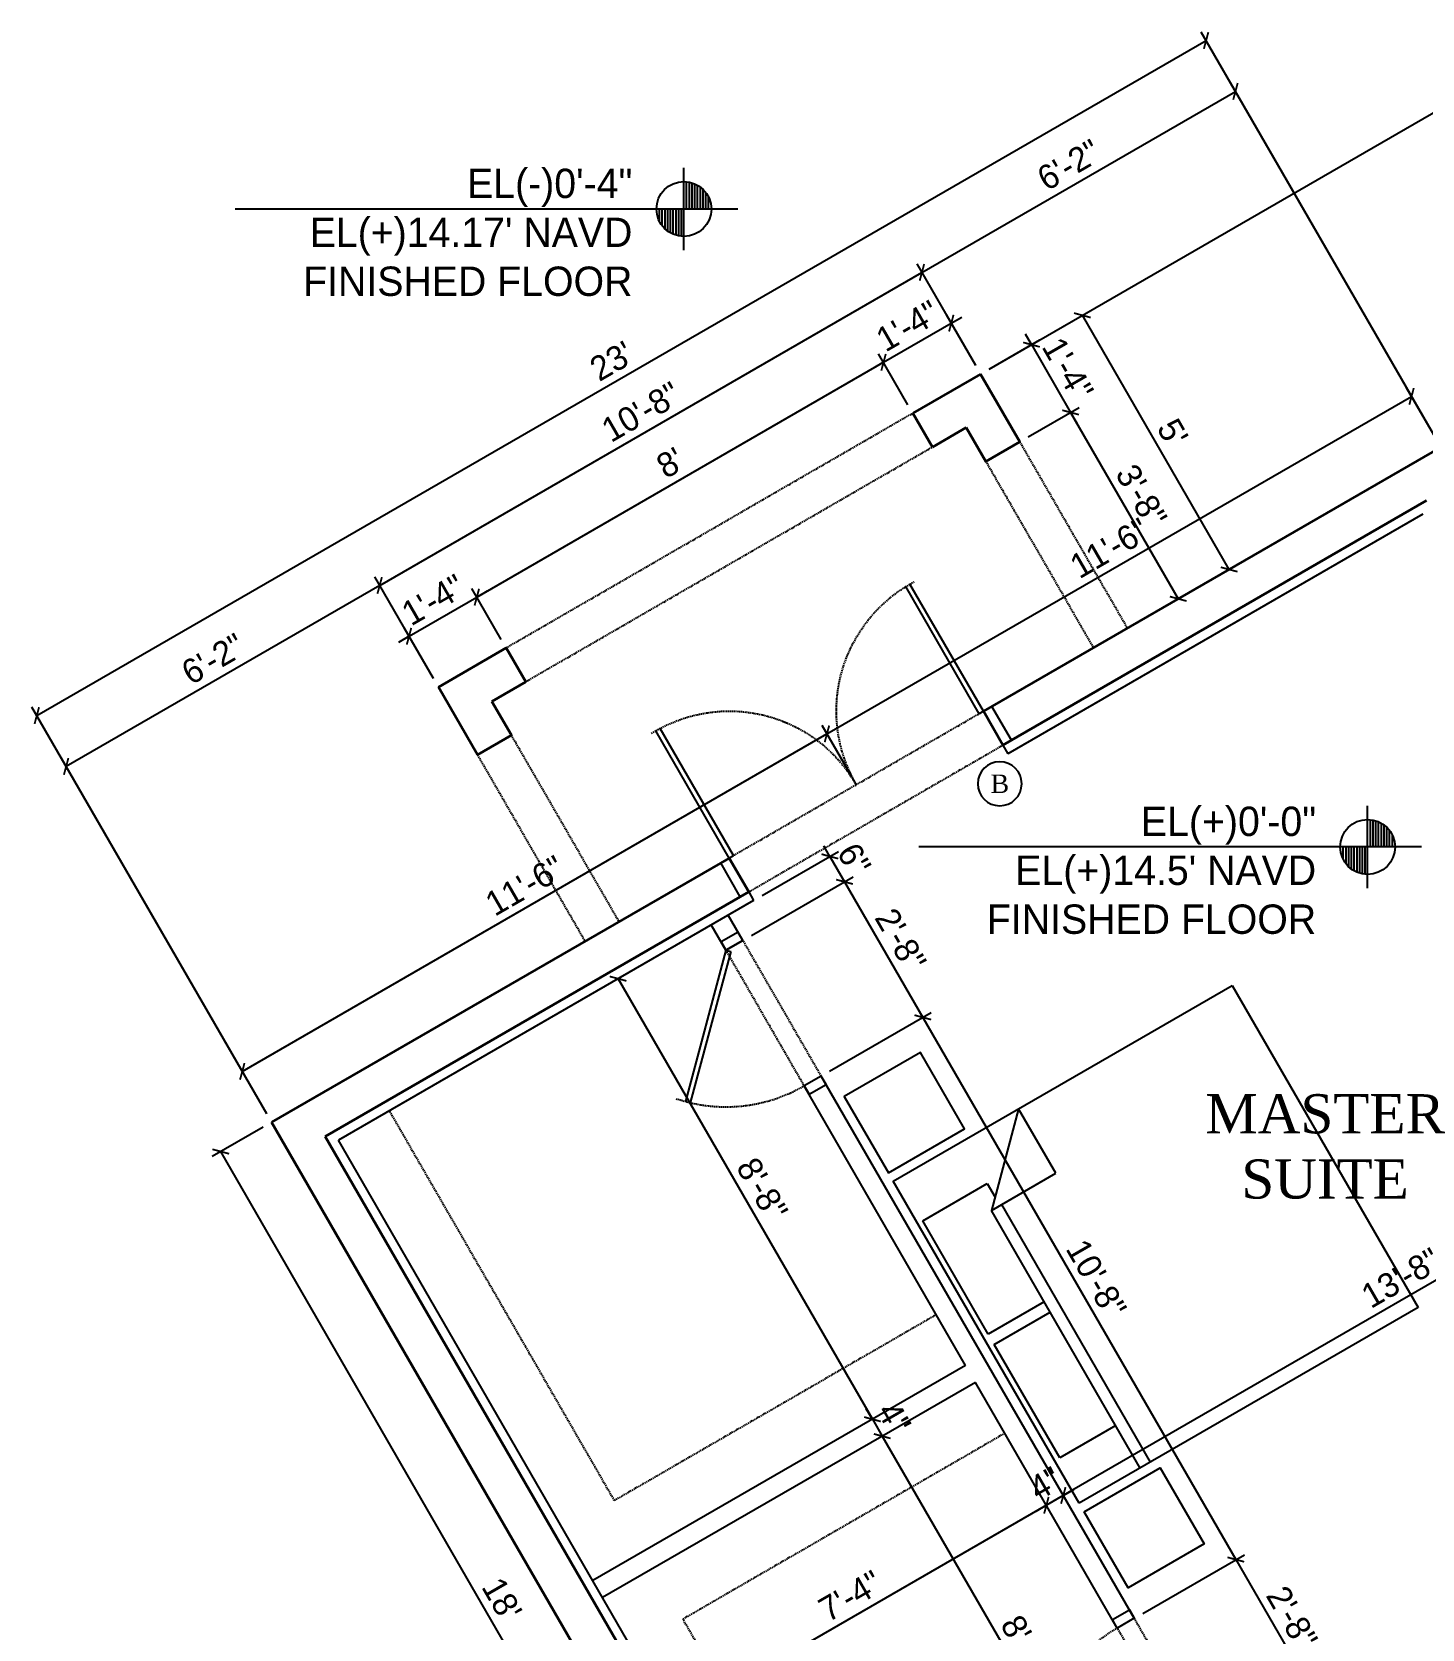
# Model space of a CAD drawing. Header units: inches. Extents: x 0 to 22102, y -19958 to 0.
# Drawn here: x 10797.7 to 11081.9, y -9775.7 to -9449.2 of the extents above; entities that cross this region are included whole.
import ezdxf
from ezdxf.enums import TextEntityAlignment as Align

# ---------------------------------------------------------------- set-up
doc = ezdxf.new("R2010")
doc.units = ezdxf.units.IN
doc.header["$MEASUREMENT"] = 0
doc.linetypes.add('HIDDEN', pattern=[0.375, 0.25, -0.125])
for name, color, linetype in [('DIM-EXT', 5, 'Continuous'), ('DIM-INT', 5, 'Continuous'), ('DOOR', 1, 'Continuous'), ('DOOR-EXT', 2, 'Continuous'), ('DOOR-INT', 2, 'Continuous'), ('ELEVATION NOTES', 1, 'Continuous'), ('FURN', 8, 'Continuous'), ('HEADER-EXT', 5, 'HIDDEN'), ('HEADER-INT', 5, 'HIDDEN'), ('ROOF', 3, 'Continuous'), ('SHELVES', 1, 'HIDDEN'), ('TEXTL', 3, 'Continuous'), ('WALL-INT', 4, 'Continuous')]:
    doc.layers.add(name, color=color, linetype=linetype)
doc.layers.add('WALL-EXT', color=6, linetype='Continuous', lineweight=35)
doc.styles.add('ARCHITXT', font='BOOKOS.TTF', dxfattribs={"height": 0.078125})
doc.styles.add('TITLE-1', font='BOOKOS.TTF', dxfattribs={"height": 5})
doc.dimstyles.new('Ideal', dxfattribs={"dimscale": 0, "dimtxt": 5, "dimasz": 2.5, "dimexe": 2, "dimexo": 2, "dimgap": 1.5, "dimtad": 1, "dimdec": 4, "dimzin": 0, "dimdsep": 46, "dimlunit": 4, "dimtxsty": 'Standard', "dimblk": 'ARCHTICK', "dimcen": 2, "dimclrt": 1, "dimazin": 0, "dimtfac": 0.75, "dimtdec": 4, "dimtix": 1, "dimtofl": 0, "dimtmove": 2, "dimatfit": 3, "dimldrblk": 'OPEN30', "dimfxl": 1, "dimtolj": 1, "dimtzin": 0, "dimarcsym": 0})

# ---------------------------------------------------------------- blocks, each defined once
blk = doc.blocks.new('B-DE32R')
for p, q in [((33.29, 1.29), (10.68, 23.91)), ((34, 2), (11.37, 24.63)), ((34, 2), (33.29, 1.29))]:
    blk.add_line(p, q)
for points in [[(2, -2), (2, 2), (0, 2), (0, -2)], [(36, -2), (36, 2), (34, 2), (34, -2)]]:
    blk.add_lwpolyline(points, close=True)
at = {"linetype": 'HIDDEN'}
blk.add_arc((34, 2), 32, 131.4167, 180, dxfattribs=at)
blk = doc.blocks.new('KING')
at = {"linetype": 'Continuous'}
for p, q in [((56.28, 195.88), (132.28, 195.88)), ((56.28, 115.88), (56.28, 195.88)), ((66.28, 194.68), (93.08, 194.68)), ((66.28, 181.48), (66.28, 194.68)), ((93.08, 194.68), (93.08, 181.48)), ((95.48, 194.68), (122.28, 194.68)), ((95.48, 181.48), (95.48, 194.68)), ((122.28, 194.68), (122.28, 179.48)), ((132.28, 195.88), (132.28, 115.88)), ((56.28, 181.48), (117.08, 181.48)), ((132.28, 166.28), (117.08, 181.48)), ((117.08, 181.48), (117.08, 166.28)), ((117.08, 179.08), (56.28, 179.08)), ((117.08, 179.48), (117.08, 179.48)), ((122.28, 179.48), (119.08, 179.48)), ((117.08, 166.28), (132.28, 166.28)), ((132.28, 115.88), (56.28, 115.88))]:
    blk.add_line(p, q, dxfattribs=at)
blk = doc.blocks.new('B-DD860')
for p, q in [((14, 4), (14, 34.02)), ((15, 4), (15, 34.01)), ((73, 4), (73, 34.01)), ((74, 4), (74, 34.02)), ((14, 4), (15, 4)), ((14, 4), (15, 4)), ((74, 4), (73, 4)), ((74, 4), (73, 4))]:
    blk.add_line(p, q)
for points in [[(14, 4), (14, -4), (12, -4), (12, 4)], [(74, 4), (74, -4), (76, -4), (76, 4)]]:
    blk.add_lwpolyline(points, close=True)
at = {"linetype": 'HIDDEN'}
for centre, start, end in [((14.09, 4.11), 359.7928, 92.0855), ((73.91, 4.11), 87.9145, 180.2072)]:
    blk.add_arc(centre, 29.91, start, end, dxfattribs=at)
blk = doc.blocks.new('_ArchTick')
at = {"color": 0, "linetype": 'ByBlock', "lineweight": 100, "const_width": 0.15}
blk.add_lwpolyline([(-0.5, -0.5), (0.5, 0.5)], dxfattribs=at)
blk = doc.blocks.new('*D297')
at = {"layer": 'Defpoints', "color": 0, "transparency": 16777216}
for p in [(10888.69, -9564.77), (10894.69, -9575.16), (10880.83, -9583.16)]:
    blk.add_point(p, dxfattribs=at)
at = {"layer": 'DIM-EXT', "color": 0, "lineweight": -2, "transparency": 16777216}
for p, q in [((10893.69, -9573.43), (10887.69, -9563.04)), ((10888.69, -9564.77), (10890.85, -9563.52)), ((10874.83, -9572.77), (10888.69, -9564.77)), ((10874.83, -9572.77), (10872.67, -9574.02)), ((10879.83, -9581.43), (10873.83, -9571.04))]:
    blk.add_line(p, q, dxfattribs=at)
at = {"layer": 'DIM-EXT', "color": 0, "lineweight": -2, "transparency": 16777216, "xscale": 2.5, "yscale": 2.5, "zscale": 2.5}
for p, rotation in [((10888.69, -9564.77), 209.9999999999795), ((10874.83, -9572.77), 29.99999999997951)]:
    blk.add_blockref('_ArchTick', p, dxfattribs=dict(at, rotation=rotation))
at = {"layer": 'DIM-EXT', "color": 1, "transparency": 16777216, "insert": (10879.76, -9565.31), "char_height": 5, "attachment_point": 5, "rotation": 30}
blk.add_mtext('\\A1;1\'-4"', dxfattribs=at)
blk = doc.blocks.new('_Open30')
at = {"color": 0, "linetype": 'ByBlock', "lineweight": -2}
for p, q in [((-1, 0.27), (0, 0)), ((0, 0), (-1, -0.27)), ((0, 0), (-1, 0))]:
    blk.add_line(p, q, dxfattribs=at)
blk = doc.blocks.new('*D298')
at = {"layer": 'Defpoints', "color": 0, "transparency": 16777216}
for p in [(10971.83, -9516.77), (10977.83, -9527.16), (10894.69, -9575.16)]:
    blk.add_point(p, dxfattribs=at)
at = {"layer": 'DIM-EXT', "color": 0, "lineweight": -2, "transparency": 16777216}
for p, q in [((10888.69, -9564.77), (10971.83, -9516.77)), ((10976.83, -9525.43), (10970.83, -9515.04)), ((10893.69, -9573.43), (10887.69, -9563.04))]:
    blk.add_line(p, q, dxfattribs=at)
at = {"layer": 'DIM-EXT', "color": 0, "lineweight": -2, "transparency": 16777216, "xscale": 2.5, "yscale": 2.5, "zscale": 2.5}
for p, rotation in [((10971.83, -9516.77), 30.0000000000103), ((10888.69, -9564.77), 210.0000000000103)]:
    blk.add_blockref('_ArchTick', p, dxfattribs=dict(at, rotation=rotation))
at = {"layer": 'DIM-EXT', "color": 1, "transparency": 16777216, "insert": (10928.26, -9537.31), "char_height": 5, "attachment_point": 5, "rotation": 30}
blk.add_mtext("\\A1;8'", dxfattribs=at)
blk = doc.blocks.new('*D299')
at = {"layer": 'Defpoints', "color": 0, "transparency": 16777216}
for p in [(10985.68, -9508.77), (10991.68, -9519.16), (10977.83, -9527.16)]:
    blk.add_point(p, dxfattribs=at)
at = {"layer": 'DIM-EXT', "color": 0, "lineweight": -2, "transparency": 16777216}
for p, q in [((10990.68, -9517.43), (10984.68, -9507.04)), ((10985.68, -9508.77), (10987.85, -9507.52)), ((10971.83, -9516.77), (10985.68, -9508.77)), ((10971.83, -9516.77), (10969.66, -9518.02)), ((10976.83, -9525.43), (10970.83, -9515.04))]:
    blk.add_line(p, q, dxfattribs=at)
at = {"layer": 'DIM-EXT', "color": 0, "lineweight": -2, "transparency": 16777216, "xscale": 2.5, "yscale": 2.5, "zscale": 2.5}
for p, rotation in [((10985.68, -9508.77), 210.0000000000103), ((10971.83, -9516.77), 30.00000000001029)]:
    blk.add_blockref('_ArchTick', p, dxfattribs=dict(at, rotation=rotation))
at = {"layer": 'DIM-EXT', "color": 1, "transparency": 16777216, "insert": (10976.75, -9509.31), "char_height": 5, "attachment_point": 5, "rotation": 30}
blk.add_mtext('\\A1;1\'-4"', dxfattribs=at)
blk = doc.blocks.new('*D300')
at = {"layer": 'Defpoints', "color": 0, "transparency": 16777216}
for p in [(10979.68, -9498.38), (10991.68, -9519.16), (10880.83, -9583.16)]:
    blk.add_point(p, dxfattribs=at)
at = {"layer": 'DIM-EXT', "color": 0, "lineweight": -2, "transparency": 16777216}
for p, q in [((10990.68, -9517.43), (10978.68, -9496.65)), ((10868.83, -9562.38), (10979.68, -9498.38)), ((10879.83, -9581.43), (10867.83, -9560.65))]:
    blk.add_line(p, q, dxfattribs=at)
at = {"layer": 'DIM-EXT', "color": 0, "lineweight": -2, "transparency": 16777216, "xscale": 2.5, "yscale": 2.5, "zscale": 2.5}
for p, rotation in [((10979.68, -9498.38), 30.00000000000136), ((10868.83, -9562.38), 210.0000000000014)]:
    blk.add_blockref('_ArchTick', p, dxfattribs=dict(at, rotation=rotation))
at = {"layer": 'DIM-EXT', "color": 1, "transparency": 16777216, "insert": (10922.26, -9526.91), "char_height": 5, "attachment_point": 5, "rotation": 30}
blk.add_mtext('\\A1;10\'-8"', dxfattribs=at)
blk = doc.blocks.new('*D301')
at = {"layer": 'Defpoints', "color": 0, "transparency": 16777216}
for p in [(11043.77, -9461.38), (10991.68, -9519.16), (11085.77, -9534.12)]:
    blk.add_point(p, dxfattribs=at)
at = {"layer": 'DIM-EXT', "color": 0, "lineweight": -2, "transparency": 16777216}
for p, q in [((10979.68, -9498.38), (11043.77, -9461.38)), ((11084.77, -9532.39), (11042.77, -9459.65)), ((10990.68, -9517.43), (10978.68, -9496.65))]:
    blk.add_line(p, q, dxfattribs=at)
at = {"layer": 'DIM-EXT', "color": 0, "lineweight": -2, "transparency": 16777216, "xscale": 2.5, "yscale": 2.5, "zscale": 2.5}
for p, rotation in [((11043.77, -9461.38), 30.0000000000103), ((10979.68, -9498.38), 210.0000000000103)]:
    blk.add_blockref('_ArchTick', p, dxfattribs=dict(at, rotation=rotation))
at = {"layer": 'DIM-EXT', "color": 1, "transparency": 16777216, "insert": (11009.72, -9476.41), "char_height": 5, "attachment_point": 5, "rotation": 30}
blk.add_mtext('\\A1;6\'-2"', dxfattribs=at)
blk = doc.blocks.new('*D302')
at = {"layer": 'Defpoints', "color": 0, "transparency": 16777216}
for p in [(10880.83, -9583.16), (10804.74, -9599.38), (10846.74, -9672.12)]:
    blk.add_point(p, dxfattribs=at)
at = {"layer": 'DIM-EXT', "color": 0, "lineweight": -2, "transparency": 16777216}
for p, q in [((10868.83, -9562.38), (10804.74, -9599.38)), ((10879.83, -9581.43), (10867.83, -9560.65)), ((10845.74, -9670.39), (10803.74, -9597.65))]:
    blk.add_line(p, q, dxfattribs=at)
at = {"layer": 'DIM-EXT', "color": 0, "lineweight": -2, "transparency": 16777216, "xscale": 2.5, "yscale": 2.5, "zscale": 2.5}
for p, rotation in [((10868.83, -9562.38), 30.00000000001029), ((10804.74, -9599.38), 210.0000000000103)]:
    blk.add_blockref('_ArchTick', p, dxfattribs=dict(at, rotation=rotation))
at = {"layer": 'DIM-EXT', "color": 1, "transparency": 16777216, "insert": (10834.79, -9577.41), "char_height": 5, "attachment_point": 5, "rotation": 30}
blk.add_mtext('\\A1;6\'-2"', dxfattribs=at)
blk = doc.blocks.new('*D303')
at = {"layer": 'Defpoints', "color": 0, "transparency": 16777216}
for p in [(11037.77, -9450.98), (11085.77, -9534.12), (10846.74, -9672.12)]:
    blk.add_point(p, dxfattribs=at)
at = {"layer": 'DIM-EXT', "color": 0, "lineweight": -2, "transparency": 16777216}
for p, q in [((11084.77, -9532.39), (11036.77, -9449.25)), ((10798.74, -9588.98), (11037.77, -9450.98)), ((10845.74, -9670.39), (10797.74, -9587.25))]:
    blk.add_line(p, q, dxfattribs=at)
at = {"layer": 'DIM-EXT', "color": 0, "lineweight": -2, "transparency": 16777216, "xscale": 2.5, "yscale": 2.5, "zscale": 2.5}
for p, rotation in [((11037.77, -9450.98), 30.00000000000903), ((10798.74, -9588.98), 210.000000000009)]:
    blk.add_blockref('_ArchTick', p, dxfattribs=dict(at, rotation=rotation))
at = {"layer": 'DIM-EXT', "color": 1, "transparency": 16777216, "insert": (10916.26, -9516.52), "char_height": 5, "attachment_point": 5, "rotation": 30}
blk.add_mtext("\\A1;23'", dxfattribs=at)
blk = doc.blocks.new('*D304')
at = {"layer": 'Defpoints', "color": 0, "transparency": 16777216}
for p in [(10991.68, -9519.16), (11010.07, -9527.02), (10999.68, -9533.02)]:
    blk.add_point(p, dxfattribs=at)
at = {"layer": 'DIM-EXT', "color": 0, "lineweight": -2, "transparency": 16777216}
for p, q in [((11002.07, -9513.16), (11000.82, -9511)), ((10993.41, -9518.16), (11003.81, -9512.16)), ((11002.07, -9513.16), (11010.07, -9527.02)), ((11001.41, -9532.02), (11011.81, -9526.02)), ((11010.07, -9527.02), (11011.32, -9529.18))]:
    blk.add_line(p, q, dxfattribs=at)
at = {"layer": 'DIM-EXT', "color": 0, "lineweight": -2, "transparency": 16777216, "xscale": 2.5, "yscale": 2.5, "zscale": 2.5}
for p, rotation in [((11002.07, -9513.16), 300.0000000000053), ((11010.07, -9527.02), 120.0000000000053)]:
    blk.add_blockref('_ArchTick', p, dxfattribs=dict(at, rotation=rotation))
at = {"layer": 'DIM-EXT', "color": 1, "transparency": 16777216, "insert": (11009.54, -9518.09), "char_height": 5, "attachment_point": 5, "rotation": 300}
blk.add_mtext('\\A1;1\'-4"', dxfattribs=at)
blk = doc.blocks.new('*D305')
at = {"layer": 'Defpoints', "color": 0, "transparency": 16777216}
for p in [(10999.68, -9533.02), (11032.07, -9565.12), (11032.07, -9565.12)]:
    blk.add_point(p, dxfattribs=at)
at = {"layer": 'DIM-EXT', "color": 0, "lineweight": -2, "transparency": 16777216}
for p, q in [((11001.41, -9532.02), (11011.81, -9526.02)), ((11010.07, -9527.02), (11032.07, -9565.12))]:
    blk.add_line(p, q, dxfattribs=at)
at = {"layer": 'DIM-EXT', "color": 0, "lineweight": -2, "transparency": 16777216, "xscale": 2.5, "yscale": 2.5, "zscale": 2.5}
for p, rotation in [((11010.07, -9527.02), 120.0000000000103), ((11032.07, -9565.12), 300.0000000000103)]:
    blk.add_blockref('_ArchTick', p, dxfattribs=dict(at, rotation=rotation))
at = {"layer": 'DIM-EXT', "color": 1, "transparency": 16777216, "insert": (11024.54, -9544.07), "char_height": 5, "attachment_point": 5, "rotation": 300}
blk.add_mtext('\\A1;3\'-8"', dxfattribs=at)
blk = doc.blocks.new('*D306')
at = {"layer": 'Defpoints', "color": 0, "transparency": 16777216}
for p in [(11012.47, -9507.16), (10991.68, -9519.16), (11042.47, -9559.12)]:
    blk.add_point(p, dxfattribs=at)
at = {"layer": 'DIM-EXT', "color": 0, "lineweight": -2, "transparency": 16777216}
for p, q in [((10993.41, -9518.16), (11014.2, -9506.16)), ((11042.47, -9559.12), (11012.47, -9507.16))]:
    blk.add_line(p, q, dxfattribs=at)
at = {"layer": 'DIM-EXT', "color": 0, "lineweight": -2, "transparency": 16777216, "xscale": 2.5, "yscale": 2.5, "zscale": 2.5}
for p, rotation in [((11012.47, -9507.16), 120.0000000000103), ((11042.47, -9559.12), 300.0000000000103)]:
    blk.add_blockref('_ArchTick', p, dxfattribs=dict(at, rotation=rotation))
at = {"layer": 'DIM-EXT', "color": 1, "transparency": 16777216, "insert": (11030.93, -9531.14), "char_height": 5, "attachment_point": 5, "rotation": 300}
blk.add_mtext("\\A1;5'", dxfattribs=at)
blk = doc.blocks.new('*D307')
at = {"layer": 'Defpoints', "color": 0, "transparency": 16777216}
for p in [(10991.68, -9519.16), (11368.94, -9952.6), (11247.05, -10022.98)]:
    blk.add_point(p, dxfattribs=at)
at = {"layer": 'DIM-EXT', "color": 0, "lineweight": -2, "transparency": 16777216}
for p, q in [((10993.41, -9518.16), (11088.68, -9463.16)), ((11086.94, -9464.16), (11368.94, -9952.6)), ((11248.78, -10021.98), (11370.68, -9951.6))]:
    blk.add_line(p, q, dxfattribs=at)
at = {"layer": 'DIM-EXT', "color": 0, "lineweight": -2, "transparency": 16777216, "xscale": 2.5, "yscale": 2.5, "zscale": 2.5}
for p, rotation in [((11086.94, -9464.16), 120.0000000000103), ((11368.94, -9952.6), 300.0000000000103)]:
    blk.add_blockref('_ArchTick', p, dxfattribs=dict(at, rotation=rotation))
at = {"layer": 'DIM-EXT', "color": 1, "transparency": 16777216, "insert": (11231.41, -9706.38), "char_height": 5, "attachment_point": 5, "rotation": 300}
blk.add_mtext("\\A1;47'", dxfattribs=at)
blk = doc.blocks.new('*D308')
at = {"layer": 'Defpoints', "color": 0, "transparency": 16777216}
for p in [(10846.74, -9672.12), (10836.35, -9678.12), (10944.35, -9865.18)]:
    blk.add_point(p, dxfattribs=at)
at = {"layer": 'DIM-EXT', "color": 0, "lineweight": -2, "transparency": 16777216}
for p, q in [((10845.01, -9673.12), (10834.62, -9679.12)), ((10944.35, -9865.18), (10836.35, -9678.12))]:
    blk.add_line(p, q, dxfattribs=at)
at = {"layer": 'DIM-EXT', "color": 0, "lineweight": -2, "transparency": 16777216, "xscale": 2.5, "yscale": 2.5, "zscale": 2.5}
for p, rotation in [((10836.35, -9678.12), 120.0000000000103), ((10944.35, -9865.18), 300.0000000000103)]:
    blk.add_blockref('_ArchTick', p, dxfattribs=dict(at, rotation=rotation))
at = {"layer": 'DIM-EXT', "color": 1, "transparency": 16777216, "insert": (10893.82, -9769.65), "char_height": 5, "attachment_point": 5, "rotation": 300}
blk.add_mtext("\\A1;18'", dxfattribs=at)
blk = doc.blocks.new('*D453')
at = {"layer": 'Defpoints', "color": 0, "transparency": 16777216}
for p in [(11150.61, -9666.43), (11008.58, -9748.43), (11008.58, -9748.43)]:
    blk.add_point(p, dxfattribs=at)
at = {"layer": 'DIM-INT', "color": 0, "lineweight": -2, "transparency": 16777216}
blk.add_line((11150.61, -9666.43), (11008.58, -9748.43), dxfattribs=at)
at = {"layer": 'DIM-INT', "color": 0, "lineweight": -2, "transparency": 16777216, "xscale": 2.5, "yscale": 2.5, "zscale": 2.5}
for p, rotation in [((11150.61, -9666.43), 29.99999999999398), ((11008.58, -9748.43), 209.999999999994)]:
    blk.add_blockref('_ArchTick', p, dxfattribs=dict(at, rotation=rotation))
at = {"layer": 'DIM-INT', "color": 1, "transparency": 16777216, "insert": (11077.59, -9703.96), "char_height": 5, "attachment_point": 5, "rotation": 30}
blk.add_mtext('\\A1;13\'-8"', dxfattribs=at)
blk = doc.blocks.new('*D454')
at = {"layer": 'Defpoints', "color": 0, "transparency": 16777216}
for p in [(11008.58, -9748.43), (11005.12, -9750.43), (11005.12, -9750.43)]:
    blk.add_point(p, dxfattribs=at)
at = {"layer": 'DIM-INT', "color": 0, "lineweight": -2, "transparency": 16777216}
for p, q in [((11008.58, -9748.43), (11005.12, -9750.43)), ((11008.58, -9748.43), (11010.74, -9747.18)), ((11005.12, -9750.43), (11002.95, -9751.68))]:
    blk.add_line(p, q, dxfattribs=at)
at = {"layer": 'DIM-INT', "color": 0, "lineweight": -2, "transparency": 16777216, "xscale": 2.5, "yscale": 2.5, "zscale": 2.5}
for p, rotation in [((11008.58, -9748.43), 210.0000000000103), ((11005.12, -9750.43), 30.00000000001032)]:
    blk.add_blockref('_ArchTick', p, dxfattribs=dict(at, rotation=rotation))
at = {"layer": 'DIM-INT', "color": 1, "transparency": 16777216, "insert": (11004.85, -9745.96), "char_height": 5, "attachment_point": 5, "rotation": 30}
blk.add_mtext('\\A1;4"', dxfattribs=at)
blk = doc.blocks.new('*D455')
at = {"layer": 'Defpoints', "color": 0, "transparency": 16777216}
for p in [(11005.12, -9750.43), (10928.9, -9794.43), (10928.9, -9794.43)]:
    blk.add_point(p, dxfattribs=at)
at = {"layer": 'DIM-INT', "color": 0, "lineweight": -2, "transparency": 16777216}
blk.add_line((11005.12, -9750.43), (10928.9, -9794.43), dxfattribs=at)
at = {"layer": 'DIM-INT', "color": 0, "lineweight": -2, "transparency": 16777216, "xscale": 2.5, "yscale": 2.5, "zscale": 2.5}
for p, rotation in [((11005.12, -9750.43), 30.00000000001037), ((10928.9, -9794.43), 210.0000000000103)]:
    blk.add_blockref('_ArchTick', p, dxfattribs=dict(at, rotation=rotation))
at = {"layer": 'DIM-INT', "color": 1, "transparency": 16777216, "insert": (10965.01, -9768.96), "char_height": 5, "attachment_point": 5, "rotation": 30}
blk.add_mtext('\\A1;7\'-4"', dxfattribs=at)
blk = doc.blocks.new('*D456')
at = {"layer": 'Defpoints', "color": 0, "transparency": 16777216}
for p in [(10963.86, -9622.98), (10945.28, -9626.78), (10943.08, -9634.98)]:
    blk.add_point(p, dxfattribs=at)
at = {"layer": 'DIM-INT', "color": 0, "lineweight": -2, "transparency": 16777216}
for p, q in [((10960.86, -9617.78), (10959.61, -9615.62)), ((10947.01, -9625.78), (10962.6, -9616.78)), ((10960.86, -9617.78), (10963.86, -9622.98)), ((10944.81, -9633.98), (10965.6, -9621.98)), ((10963.86, -9622.98), (10965.11, -9625.14))]:
    blk.add_line(p, q, dxfattribs=at)
at = {"layer": 'DIM-INT', "color": 0, "lineweight": -2, "transparency": 16777216, "xscale": 2.5, "yscale": 2.5, "zscale": 2.5}
for p, rotation in [((10960.86, -9617.78), 300.0000000000103), ((10963.86, -9622.98), 120.0000000000103)]:
    blk.add_blockref('_ArchTick', p, dxfattribs=dict(at, rotation=rotation))
at = {"layer": 'DIM-INT', "color": 1, "transparency": 16777216, "insert": (10965.83, -9618.38), "char_height": 5, "attachment_point": 5, "rotation": 300}
blk.add_mtext('\\A1;6"', dxfattribs=at)
blk = doc.blocks.new('*D457')
at = {"layer": 'Defpoints', "color": 0, "transparency": 16777216}
for p in [(10943.08, -9634.98), (10979.86, -9650.69), (10959.08, -9662.69)]:
    blk.add_point(p, dxfattribs=at)
at = {"layer": 'DIM-INT', "color": 0, "lineweight": -2, "transparency": 16777216}
for p, q in [((10944.81, -9633.98), (10965.6, -9621.98)), ((10963.86, -9622.98), (10979.86, -9650.69)), ((10960.81, -9661.69), (10981.6, -9649.69))]:
    blk.add_line(p, q, dxfattribs=at)
at = {"layer": 'DIM-INT', "color": 0, "lineweight": -2, "transparency": 16777216, "xscale": 2.5, "yscale": 2.5, "zscale": 2.5}
for p, rotation in [((10963.86, -9622.98), 120.0000000000103), ((10979.86, -9650.69), 300.0000000000103)]:
    blk.add_blockref('_ArchTick', p, dxfattribs=dict(at, rotation=rotation))
at = {"layer": 'DIM-INT', "color": 1, "transparency": 16777216, "insert": (10975.33, -9634.84), "char_height": 5, "attachment_point": 5, "rotation": 300}
blk.add_mtext('\\A1;2\'-8"', dxfattribs=at)
blk = doc.blocks.new('*D458')
at = {"layer": 'Defpoints', "color": 0, "transparency": 16777216}
for p in [(10959.08, -9662.69), (11043.86, -9761.54), (11023.08, -9773.54)]:
    blk.add_point(p, dxfattribs=at)
at = {"layer": 'DIM-INT', "color": 0, "lineweight": -2, "transparency": 16777216}
for p, q in [((10960.81, -9661.69), (10981.6, -9649.69)), ((10979.86, -9650.69), (11043.86, -9761.54)), ((11024.81, -9772.54), (11045.6, -9760.54))]:
    blk.add_line(p, q, dxfattribs=at)
at = {"layer": 'DIM-INT', "color": 0, "lineweight": -2, "transparency": 16777216, "xscale": 2.5, "yscale": 2.5, "zscale": 2.5}
for p, rotation in [((10979.86, -9650.69), 120.0000000000103), ((11043.86, -9761.54), 300.0000000000103)]:
    blk.add_blockref('_ArchTick', p, dxfattribs=dict(at, rotation=rotation))
at = {"layer": 'DIM-INT', "color": 1, "transparency": 16777216, "insert": (11015.33, -9704.12), "char_height": 5, "attachment_point": 5, "rotation": 300}
blk.add_mtext('\\A1;10\'-8"', dxfattribs=at)
blk = doc.blocks.new('*D459')
at = {"layer": 'Defpoints', "color": 0, "transparency": 16777216}
for p in [(11023.08, -9773.54), (11059.86, -9789.26), (11039.08, -9801.26)]:
    blk.add_point(p, dxfattribs=at)
at = {"layer": 'DIM-INT', "color": 0, "lineweight": -2, "transparency": 16777216}
for p, q in [((11024.81, -9772.54), (11045.6, -9760.54)), ((11043.86, -9761.54), (11059.86, -9789.26)), ((11040.81, -9800.26), (11061.6, -9788.26))]:
    blk.add_line(p, q, dxfattribs=at)
at = {"layer": 'DIM-INT', "color": 0, "lineweight": -2, "transparency": 16777216, "xscale": 2.5, "yscale": 2.5, "zscale": 2.5}
for p, rotation in [((11043.86, -9761.54), 120.0000000000103), ((11059.86, -9789.26), 300.0000000000103)]:
    blk.add_blockref('_ArchTick', p, dxfattribs=dict(at, rotation=rotation))
at = {"layer": 'DIM-INT', "color": 1, "transparency": 16777216, "insert": (11055.33, -9773.4), "char_height": 5, "attachment_point": 5, "rotation": 300}
blk.add_mtext('\\A1;2\'-8"', dxfattribs=at)
blk = doc.blocks.new('*D472')
at = {"layer": 'Defpoints', "color": 0, "transparency": 16777216}
for p in [(10917.56, -9642.78), (10969.56, -9732.85), (10969.56, -9732.85)]:
    blk.add_point(p, dxfattribs=at)
at = {"layer": 'DIM-INT', "color": 0, "lineweight": -2, "transparency": 16777216}
blk.add_line((10917.56, -9642.78), (10969.56, -9732.85), dxfattribs=at)
at = {"layer": 'DIM-INT', "color": 0, "lineweight": -2, "transparency": 16777216, "xscale": 2.5, "yscale": 2.5, "zscale": 2.5}
for p, rotation in [((10917.56, -9642.78), 119.999999999954), ((10969.56, -9732.85), 299.999999999954)]:
    blk.add_blockref('_ArchTick', p, dxfattribs=dict(at, rotation=rotation))
at = {"layer": 'DIM-INT', "color": 1, "transparency": 16777216, "insert": (10947.03, -9685.82), "char_height": 5, "attachment_point": 5, "rotation": 300}
blk.add_mtext('\\A1;8\'-8"', dxfattribs=at)
blk = doc.blocks.new('*D473')
at = {"layer": 'Defpoints', "color": 0, "transparency": 16777216}
for p in [(10969.56, -9732.85), (10971.56, -9736.31), (10971.56, -9736.31)]:
    blk.add_point(p, dxfattribs=at)
at = {"layer": 'DIM-INT', "color": 0, "lineweight": -2, "transparency": 16777216}
for p, q in [((10969.56, -9732.85), (10968.31, -9730.69)), ((10969.56, -9732.85), (10971.56, -9736.31)), ((10971.56, -9736.31), (10972.81, -9738.48))]:
    blk.add_line(p, q, dxfattribs=at)
at = {"layer": 'DIM-INT', "color": 0, "lineweight": -2, "transparency": 16777216, "xscale": 2.5, "yscale": 2.5, "zscale": 2.5}
for p, rotation in [((10969.56, -9732.85), 300.0000000000103), ((10971.56, -9736.31), 120.0000000000103)]:
    blk.add_blockref('_ArchTick', p, dxfattribs=dict(at, rotation=rotation))
at = {"layer": 'DIM-INT', "color": 1, "transparency": 16777216, "insert": (10974.03, -9732.58), "char_height": 5, "attachment_point": 5, "rotation": 300}
blk.add_mtext('\\A1;4"', dxfattribs=at)
blk = doc.blocks.new('*D474')
at = {"layer": 'Defpoints', "color": 0, "transparency": 16777216}
for p in [(10971.56, -9736.31), (11023.56, -9826.38), (11023.56, -9826.38)]:
    blk.add_point(p, dxfattribs=at)
at = {"layer": 'DIM-INT', "color": 0, "lineweight": -2, "transparency": 16777216}
blk.add_line((10971.56, -9736.31), (11023.56, -9826.38), dxfattribs=at)
at = {"layer": 'DIM-INT', "color": 0, "lineweight": -2, "transparency": 16777216, "xscale": 2.5, "yscale": 2.5, "zscale": 2.5}
for p, rotation in [((10971.56, -9736.31), 120.0000000000103), ((11023.56, -9826.38), 300.0000000000103)]:
    blk.add_blockref('_ArchTick', p, dxfattribs=dict(at, rotation=rotation))
at = {"layer": 'DIM-INT', "color": 1, "transparency": 16777216, "insert": (11001.03, -9779.35), "char_height": 5, "attachment_point": 5, "rotation": 300}
blk.add_mtext('\\A1;8\'-8"', dxfattribs=at)
blk = doc.blocks.new('*D361')
at = {"layer": 'Defpoints', "color": 0, "transparency": 16777216}
for p in [(10960.26, -9592.73), (10966.26, -9603.12), (10846.74, -9672.12)]:
    blk.add_point(p, dxfattribs=at)
at = {"layer": 'DIM-INT', "color": 0, "lineweight": -2, "transparency": 16777216}
for p, q in [((10840.74, -9661.73), (10960.26, -9592.73)), ((10965.26, -9601.39), (10959.26, -9591)), ((10845.74, -9670.39), (10839.74, -9660))]:
    blk.add_line(p, q, dxfattribs=at)
at = {"layer": 'DIM-INT', "color": 0, "lineweight": -2, "transparency": 16777216, "xscale": 2.5, "yscale": 2.5, "zscale": 2.5}
for p, rotation in [((10960.26, -9592.73), 29.99999999997745), ((10840.74, -9661.73), 209.9999999999774)]:
    blk.add_blockref('_ArchTick', p, dxfattribs=dict(at, rotation=rotation))
at = {"layer": 'DIM-INT', "color": 1, "transparency": 16777216, "insert": (10898.5, -9623.77), "char_height": 5, "attachment_point": 5, "rotation": 30}
blk.add_mtext('\\A1;11\'-6"', dxfattribs=at)
blk = doc.blocks.new('*D362')
at = {"layer": 'Defpoints', "color": 0, "transparency": 16777216}
for p in [(11079.77, -9523.73), (11085.77, -9534.12), (10966.26, -9603.12)]:
    blk.add_point(p, dxfattribs=at)
at = {"layer": 'DIM-INT', "color": 0, "lineweight": -2, "transparency": 16777216}
for p, q in [((10960.26, -9592.73), (11079.77, -9523.73)), ((11084.77, -9532.39), (11078.77, -9522)), ((10965.26, -9601.39), (10959.26, -9591))]:
    blk.add_line(p, q, dxfattribs=at)
at = {"layer": 'DIM-INT', "color": 0, "lineweight": -2, "transparency": 16777216, "xscale": 2.5, "yscale": 2.5, "zscale": 2.5}
for p, rotation in [((11079.77, -9523.73), 30.0000000000103), ((10960.26, -9592.73), 210.0000000000103)]:
    blk.add_blockref('_ArchTick', p, dxfattribs=dict(at, rotation=rotation))
at = {"layer": 'DIM-INT', "color": 1, "transparency": 16777216, "insert": (11018.01, -9554.77), "char_height": 5, "attachment_point": 5, "rotation": 30}
blk.add_mtext('\\A1;11\'-6"', dxfattribs=at)
blk = doc.blocks.new('DOORSIGN')
at = {"color": 125}
blk.add_circle((0, 0), 4.5, dxfattribs=at)
at = {"style": 'ARCHITXT'}
blk.add_attdef('OO', text='', height=3.75, dxfattribs=at).set_placement((0, 0), align=Align.MIDDLE_CENTER)

msp = doc.modelspace()

# ---------------------------------------------------------------- linework, layer by layer
at = {"layer": 'ELEVATION NOTES'}
for p, q in [((10931.02071, -9493.84307), (10931.02071, -9477.01026)), ((10931.5818, -9485.42667), (10931.5818, -9479.84385)), ((10932.14289, -9485.42667), (10932.14289, -9479.92909)), ((10932.70399, -9485.42667), (10932.70399, -9480.07417)), ((10933.26508, -9485.42667), (10933.26508, -9480.28415)), ((10933.82618, -9485.42667), (10933.82618, -9480.56745)), ((10934.38727, -9485.42667), (10934.38727, -9480.93792)), ((10934.94836, -9485.42667), (10934.94836, -9481.41965)), ((10935.50946, -9485.42667), (10935.50946, -9482.0601)), ((10936.07055, -9485.42667), (10936.07055, -9482.98091)), ((10930.45961, -9485.42667), (10839.26899, -9485.42667)), ((10942.06107, -9485.42667), (10922.6043, -9485.42667)), ((10925.40977, -9485.42667), (10925.40977, -9485.4268)), ((10925.97086, -9485.42667), (10925.97086, -9487.87242)), ((10926.53196, -9485.42667), (10926.53196, -9488.79323)), ((10927.09305, -9485.42667), (10927.09305, -9489.43367)), ((10927.65414, -9485.42667), (10927.65414, -9489.91542)), ((10928.21524, -9485.42667), (10928.21524, -9490.28588)), ((10928.77633, -9485.42667), (10928.77633, -9490.56918)), ((10929.33743, -9485.42667), (10929.33743, -9490.77916)), ((10929.89852, -9485.42667), (10929.89852, -9490.92424)), ((10930.45961, -9485.42667), (10930.45961, -9491.00948)), ((11070.79378, -9624.26223), (11070.79378, -9607.42941)), ((11071.35487, -9615.84582), (11071.35487, -9610.263)), ((11071.91597, -9615.84582), (11071.91597, -9610.34825)), ((11072.47706, -9615.84582), (11072.47706, -9610.49332)), ((11073.03815, -9615.84582), (11073.03815, -9610.70331)), ((11073.59925, -9615.84582), (11073.59925, -9610.9866)), ((11074.16034, -9615.84582), (11074.16034, -9611.35707)), ((11074.72143, -9615.84582), (11074.72143, -9611.83881)), ((11075.28253, -9615.84582), (11075.28253, -9612.47926)), ((11070.23268, -9615.84582), (10979.04206, -9615.84582)), ((11081.83414, -9615.84582), (11062.37737, -9615.84582)), ((11065.18284, -9615.84582), (11065.18284, -9615.84595)), ((11065.74393, -9615.84582), (11065.74393, -9618.29157)), ((11066.30503, -9615.84582), (11066.30503, -9619.21238)), ((11066.86612, -9615.84582), (11066.86612, -9619.85283)), ((11067.42722, -9615.84582), (11067.42722, -9620.33457)), ((11067.98831, -9615.84582), (11067.98831, -9620.70504)), ((11068.5494, -9615.84582), (11068.5494, -9620.98833)), ((11069.1105, -9615.84582), (11069.1105, -9621.19832)), ((11069.67159, -9615.84582), (11069.67159, -9621.34339)), ((11070.23268, -9615.84582), (11070.23268, -9621.42864)), ((11075.84362, -9615.84582), (11075.84362, -9613.40007))]:
    msp.add_line(p, q, dxfattribs=at)
for centre in [(10931.02071, -9485.42667), (11070.79378, -9615.84582)]:
    msp.add_circle(centre, 5.61094, dxfattribs=at)
at = {"layer": 'FURN'}
for points in [[(10972.81125, -9682.4771), (10988.39971, -9673.4771), (10979.39971, -9657.88864), (10963.81125, -9666.88864)], [(11012.81125, -9751.75913), (11028.39971, -9742.75913), (11037.39971, -9758.34759), (11021.81125, -9767.34759)]]:
    msp.add_lwpolyline(points, close=True, dxfattribs=at)
at = {"layer": 'HEADER-EXT'}
for p, q in [((10894.6869, -9575.16175), (10977.82534, -9527.16175)), ((10898.6869, -9582.08995), (10981.82534, -9534.08995)), ((10999.68174, -9533.01815), (11021.68174, -9571.12327)), ((10992.75354, -9537.01815), (11014.75354, -9575.12327)), ((10940.27535, -9618.12327), (10992.23688, -9588.12327)), ((10895.75869, -9593.01815), (10917.75869, -9631.12327)), ((10996.23688, -9595.05148), (10944.27535, -9625.05148)), ((10888.83049, -9597.01815), (10910.83049, -9635.12327))]:
    msp.add_line(p, q, dxfattribs=at)
at = {"layer": 'HEADER-INT'}
for p, q in [((10959.0792, -9662.69249), (10943.0792, -9634.97968)), ((10939.6151, -9636.97968), (10955.6151, -9664.69249)), ((11035.6151, -9803.25656), (11019.6151, -9775.54374)), ((11023.0792, -9773.54374), (11039.0792, -9801.25656))]:
    msp.add_line(p, q, dxfattribs=at)
at = {"layer": 'ROOF'}
for p, q in [((11082.10737, -9547.78353), (10997.23688, -9596.78353)), ((10996.23688, -9595.05148), (10997.23688, -9596.78353)), ((10944.27535, -9625.05148), (10945.27535, -9626.78353)), ((10945.27535, -9626.78353), (10860.40486, -9675.78353)), ((10968.40486, -9862.84501), (10860.40486, -9675.78353))]:
    msp.add_line(p, q, dxfattribs=at)
at = {"layer": 'SHELVES'}
for p, q in [((10916.79717, -9749.45786), (10870.79717, -9669.78353)), ((10982.6151, -9711.45786), (10916.79717, -9749.45786)), ((10996.6151, -9735.70657), (10930.79717, -9773.70657)), ((10976.79717, -9853.38091), (10930.79717, -9773.70657))]:
    msp.add_line(p, q, dxfattribs=at)
at = {"layer": 'WALL-EXT'}
for p, q in [((10991.68174, -9519.16175), (10977.82534, -9527.16175)), ((10999.68174, -9533.01815), (10991.68174, -9519.16175)), ((10977.82534, -9527.16175), (10981.82534, -9534.08995)), ((10981.82534, -9534.08995), (10988.75354, -9530.08995)), ((10988.75354, -9530.08995), (10992.75354, -9537.01815)), ((11085.76762, -9534.12327), (10992.23688, -9588.12327)), ((10992.75354, -9537.01815), (10999.68174, -9533.01815)), ((11082.83942, -9545.05148), (10996.23688, -9595.05148)), ((10880.83049, -9583.16175), (10894.6869, -9575.16175)), ((10894.6869, -9575.16175), (10898.6869, -9582.08995)), ((10888.83049, -9597.01815), (10880.83049, -9583.16175)), ((10898.6869, -9582.08995), (10891.75869, -9586.08995)), ((10891.75869, -9586.08995), (10895.75869, -9593.01815)), ((10996.23688, -9595.05148), (10992.23688, -9588.12327)), ((10895.75869, -9593.01815), (10888.83049, -9597.01815)), ((10940.27535, -9618.12327), (10846.74461, -9672.12327)), ((10944.27535, -9625.05148), (10940.27535, -9618.12327)), ((10944.27535, -9625.05148), (10857.67281, -9675.05148)), ((10954.74461, -9859.18476), (10846.74461, -9672.12327)), ((10965.67281, -9862.11296), (10857.67281, -9675.05148))]:
    msp.add_line(p, q, dxfattribs=at)
at = {"layer": 'WALL-INT'}
for p, q in [((10939.6151, -9636.97968), (10936.6151, -9631.78353)), ((10943.0792, -9634.97968), (10940.0792, -9629.78353)), ((10943.0792, -9634.97968), (10939.6151, -9636.97968)), ((10959.0792, -9662.69249), (10955.6151, -9664.69249)), ((10988.6151, -9721.85017), (10955.6151, -9664.69249)), ((11023.0792, -9773.54374), (10959.0792, -9662.69249)), ((10988.6151, -9721.85017), (10912.40486, -9765.85017)), ((10990.6151, -9725.31427), (10914.40486, -9769.31427)), ((11019.6151, -9775.54374), (10990.6151, -9725.31427)), ((11023.0792, -9773.54374), (11019.6151, -9775.54374))]:
    msp.add_line(p, q, dxfattribs=at)

# ---------------------------------------------------------------- block references
at = {"layer": 'DOOR'}
ref = msp.add_blockref('DOORSIGN', (10995.58976, -9602.93064), dxfattribs=dict(at, xscale=-1))
ref.add_attrib('OO', 'B', dxfattribs={"layer": '0', "height": 3.75, "style": 'ARCHITXT'}).set_placement((10995.61396, -9602.93064), align=Align.MIDDLE_CENTER)
at = {"layer": 'DOOR-EXT', "xscale": -1, "rotation": 29.99999999999726}
msp.add_blockref('B-DD860', (11006.36123, -9584.58737), dxfattribs=at)
at = {"layer": 'DOOR-INT', "rotation": 120.0000000000002}
msp.add_blockref('B-DE32R', (10958.34715, -9665.42454), dxfattribs=at)
at = {"layer": 'DOOR-INT', "xscale": -1, "rotation": 120.0000000000003}
msp.add_blockref('B-DE32R', (11020.34715, -9772.81169), dxfattribs=at)
at = {"layer": 'FURN', "rotation": 120.0000000000002}
msp.add_blockref('KING', (11209.59008, -9700.82298), dxfattribs=at)

# ---------------------------------------------------------------- texts
at = {"layer": 'ELEVATION NOTES', "char_height": 6, "width": 105.0409407, "attachment_point": 3}
for s, insert in [('EL(-)0\'-4"\\PEL(+)14.17\' NAVD\\PFINISHED FLOOR', (10920.49543, -9477.19011)), ('EL(+)0\'-0"\\PEL(+)14.5\' NAVD\\PFINISHED FLOOR', (11060.2685, -9607.60926))]:
    msp.add_mtext(s, dxfattribs=dict(at, insert=insert))
at = {"layer": 'TEXTL', "insert": (11062.09329, -9677.11812), "char_height": 8, "width": 102.8934752, "attachment_point": 5, "style": 'TITLE-1'}
msp.add_mtext('MASTER\\PSUITE', dxfattribs=at)

# ---------------------------------------------------------------- dimensions: what is measured, and where the dimension line sits
at = {"layer": 'DIM-EXT'}
for p1, p2, distance, picture, middle in [((10846.74461, -9672.12327), (11085.76762, -9534.12327), 96, '*D303', (10916.25612, -9516.52073)), ((10880.83049, -9583.16175), (10991.68174, -9519.16175), 24, '*D300', (10922.25612, -9526.91304)), ((10991.68174, -9519.16175), (10999.68174, -9533.01815), 12, '*D304', (11009.53815, -9518.08995)), ((10880.83049, -9583.16175), (10894.6869, -9575.16175), 12, '*D297', (10879.75869, -9565.30534))]:
    dim = msp.add_aligned_dim(p1=p1, p2=p2, distance=distance, dimstyle='Ideal', override={"dimscale": 1, "dimtofl": 1, "dimfxl": 0.125}, dxfattribs=at)
    dim.commit()
    dim.dimension.update_dxf_attribs({"geometry": picture, "text_midpoint": middle})
for base, p1, p2, angle, picture, middle in [((11043.76762, -9461.37714), (10991.68174, -9519.16175), (11085.76762, -9534.12327), 210, '*D301', (11009.72468, -9476.41304)), ((11368.94454, -9952.60008), (10991.68174, -9519.16175), (11247.05146, -10022.97508), 120, '*D307', (11231.40864, -9706.38091)), ((10985.68174, -9508.76944), (10977.82534, -9527.16175), (10991.68174, -9519.16175), 210, '*D299', (10976.75354, -9509.30534)), ((11012.46635, -9507.16175), (11042.46635, -9559.12327), (10991.68174, -9519.16175), 300, '*D306', (11030.93045, -9531.14251)), ((10971.82534, -9516.76944), (10894.6869, -9575.16175), (10977.82534, -9527.16175), 210, '*D298', (10928.25612, -9537.30534)), ((11032.07405, -9565.12327), (10999.68174, -9533.01815), (11032.07405, -9565.12327), 120, '*D305', (11024.53815, -9544.07071)), ((10804.74461, -9599.37714), (10880.83049, -9583.16175), (10846.74461, -9672.12327), 210, '*D302', (10834.78755, -9577.41304)), ((10836.35231, -9678.12327), (10944.35231, -9865.18476), (10846.74461, -9672.12327), 300, '*D308', (10893.81641, -9769.65402))]:
    dim = msp.add_linear_dim(base=base, p1=p1, p2=p2, angle=angle, dimstyle='Ideal', override={"dimscale": 1, "dimtofl": 1, "dimfxl": 0.125}, dxfattribs=at)
    dim.commit()
    dim.dimension.update_dxf_attribs({"geometry": picture, "text_midpoint": middle})
at = {"layer": 'DIM-INT'}
for base, p1, p2, angle, override, picture, middle in [((11079.76762, -9523.73097), (10966.25612, -9603.12327), (11085.76762, -9534.12327), 210, {"dimscale": 1, "dimfxl": 0.125}, '*D362', (11018.01187, -9554.76687)), ((10963.86381, -9622.97968), (10945.27535, -9626.78353), (10943.0792, -9634.97968), 120, {"dimscale": 1, "dimtad": 3, "dimtofl": 1, "dimfxl": 0.125}, '*D456', (10965.82791, -9618.3816)), ((10979.86381, -9650.69249), (10943.0792, -9634.97968), (10959.0792, -9662.69249), 120, {"dimscale": 1, "dimtad": 3, "dimtofl": 1, "dimfxl": 0.125}, '*D457', (10975.32791, -9634.83609)), ((11043.86381, -9761.54374), (10959.0792, -9662.69249), (11023.0792, -9773.54374), 120, {"dimscale": 1, "dimtad": 3, "dimtofl": 1, "dimfxl": 0.125}, '*D458', (11015.32791, -9704.11812)), ((10971.56254, -9736.31427), (10969.56254, -9732.85017), (10971.56254, -9736.31427), 120, {"dimscale": 1, "dimtad": 3, "dimtofl": 1, "dimfxl": 0.125}, '*D473', (10974.02664, -9732.58222)), ((11023.56254, -9826.38091), (10971.56254, -9736.31427), (11023.56254, -9826.38091), 120, {"dimscale": 1, "dimtad": 3, "dimtofl": 1, "dimfxl": 0.125}, '*D474', (11001.02664, -9779.34759)), ((11005.1151, -9750.42901), (11008.5792, -9748.42901), (11005.1151, -9750.42901), 30, {"dimscale": 1, "dimtad": 3, "dimtofl": 1, "dimfxl": 0.125}, '*D454', (11004.84715, -9745.9649)), ((10928.90486, -9794.42901), (11005.1151, -9750.42901), (10928.90486, -9794.42901), 30, {"dimscale": 1, "dimtad": 3, "dimtofl": 1, "dimfxl": 0.125}, '*D455', (10965.00998, -9768.9649)), ((11059.86381, -9789.25656), (11023.0792, -9773.54374), (11039.0792, -9801.25656), 120, {"dimscale": 1, "dimtad": 3, "dimtofl": 1, "dimfxl": 0.125}, '*D459', (11055.32791, -9773.40015))]:
    dim = msp.add_linear_dim(base=base, p1=p1, p2=p2, angle=angle, dimstyle='Ideal', override=override, dxfattribs=at)
    dim.commit()
    dim.dimension.update_dxf_attribs({"geometry": picture, "text_midpoint": middle})
for p1, p2, distance, override, picture, middle in [((10846.74461, -9672.12327), (10966.25612, -9603.12327), 12, {"dimscale": 1, "dimfxl": 0.125}, '*D361', (10898.50036, -9623.76687)), ((10917.56254, -9642.78353), (10969.56254, -9732.85017), 0, {"dimscale": 1, "dimtad": 3, "dimtofl": 1, "dimfxl": 0.125}, '*D472', (10947.02664, -9685.81685)), ((11150.60737, -9666.42901), (11008.5792, -9748.42901), 0, {"dimscale": 1, "dimtad": 3, "dimtofl": 1, "dimfxl": 0.125}, '*D453', (11077.59329, -9703.9649))]:
    dim = msp.add_aligned_dim(p1=p1, p2=p2, distance=distance, dimstyle='Ideal', override=override, dxfattribs=at)
    dim.commit()
    dim.dimension.update_dxf_attribs({"geometry": picture, "text_midpoint": middle})

doc.saveas('drawing.dxf')
